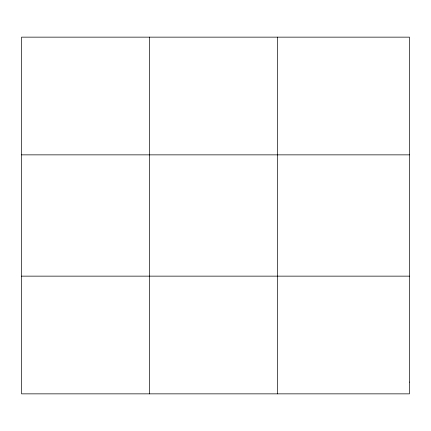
<?xml version="1.0" encoding="UTF-8"?>
<svg xmlns="http://www.w3.org/2000/svg" width="431" height="431" viewBox="0 0 431 431"><rect width="100%" height="100%" fill="white"/><g stroke="black" fill="none" stroke-linecap="round" stroke-linejoin="round"><path stroke-width="0.65" d="M149.557 393.853L149.557 37.147M277.564 393.853L277.564 37.147M21.55 154.858L409.45 154.858M21.55 276.142L409.45 276.142M409.45 382.082L409.45 393.853L21.55 393.853L21.55 37.147L409.45 37.147L409.45 382.082"/></g></svg>
